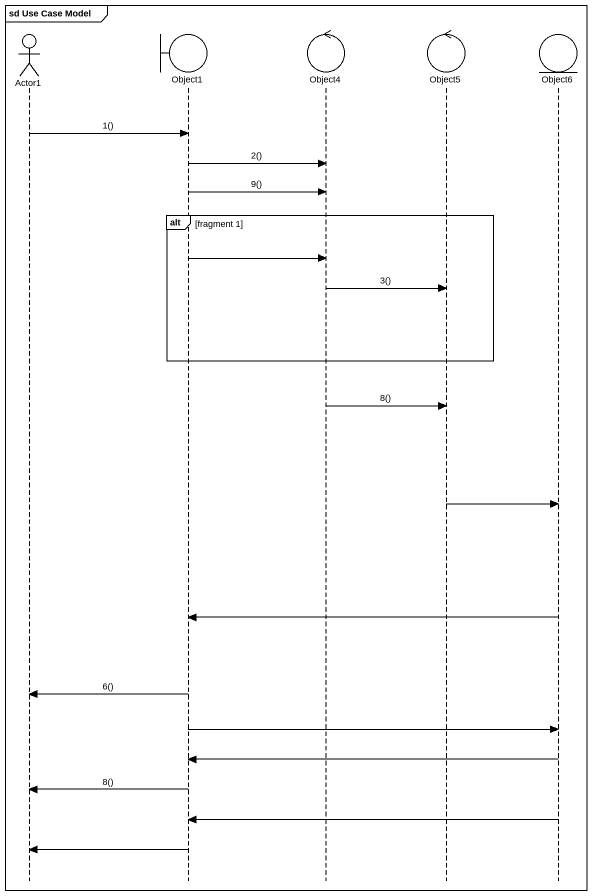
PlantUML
@startuml
mainframe sd Use Case Model
hide footbox
actor Actor1
boundary Object1
control Object4
control Object5
entity Object6

Actor1 -> Object1 : 1()
Object1 -> Object4 : 2()
Object1 -> Object4 : 9()
alt fragment 1
  Object1 -> Object4
  Object4 -> Object5 : 3()
end
Object4 -> Object5 : 8()
Object5 -> Object6
Object6 -> Object1
Object1 -> Actor1 : 6()
Object1 -> Object6
Object6 -> Object1
Object1 -> Actor1 : 8()
Object6 -> Object1
Object1 -> Actor1
@enduml
